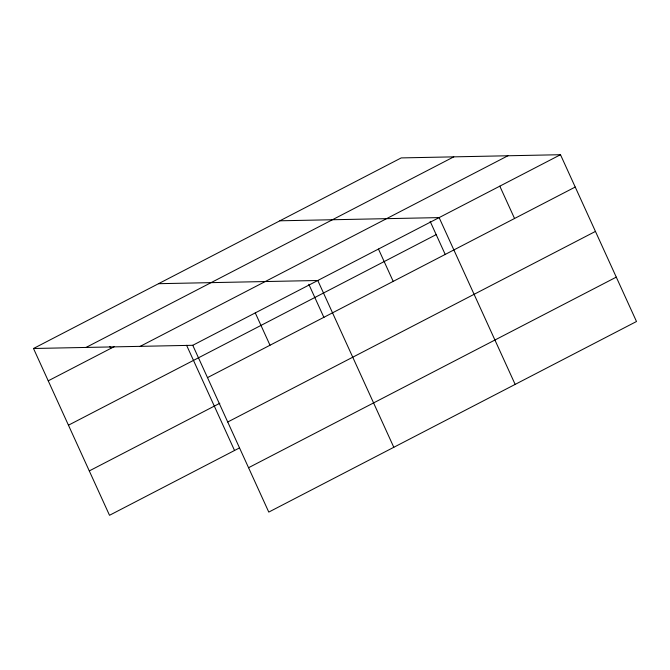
<?xml version="1.0" encoding="UTF-8"?>
<svg xmlns="http://www.w3.org/2000/svg" width="670" height="670" viewBox="0 0 670 670"><rect width="100%" height="100%" fill="white"/><g stroke="black" fill="none" stroke-linecap="round" stroke-linejoin="round"><path stroke-width="1" d="M33.5 348.492L401.221 157.911L560.489 154.711L636.5 321.508L268.779 512.089L192.767 345.293L33.5 348.492L109.511 515.289L239.131 448.104M86.062 347.437L453.783 156.855M48.24 380.828L114.428 346.524M140.206 346.348L507.927 155.767M192.767 345.293L560.489 154.711M68.457 425.199L436.178 234.617M207.499 377.629L575.22 187.047M89.294 470.918L219.835 403.256M227.725 422.008L595.446 231.418M248.553 467.719L616.274 277.137M279.876 220.798L439.135 217.608L515.155 384.404M158.522 283.695L317.789 280.495L393.801 447.292M499.812 186.16L514.552 218.495M430.157 221.393L445.29 254.617M378.466 249.047L393.198 281.383M308.811 284.289L323.945 317.505M255.278 312.898L270.01 345.234M186.595 345.293L234.542 450.491M109.88 346.524L110.751 348.425"/></g></svg>
